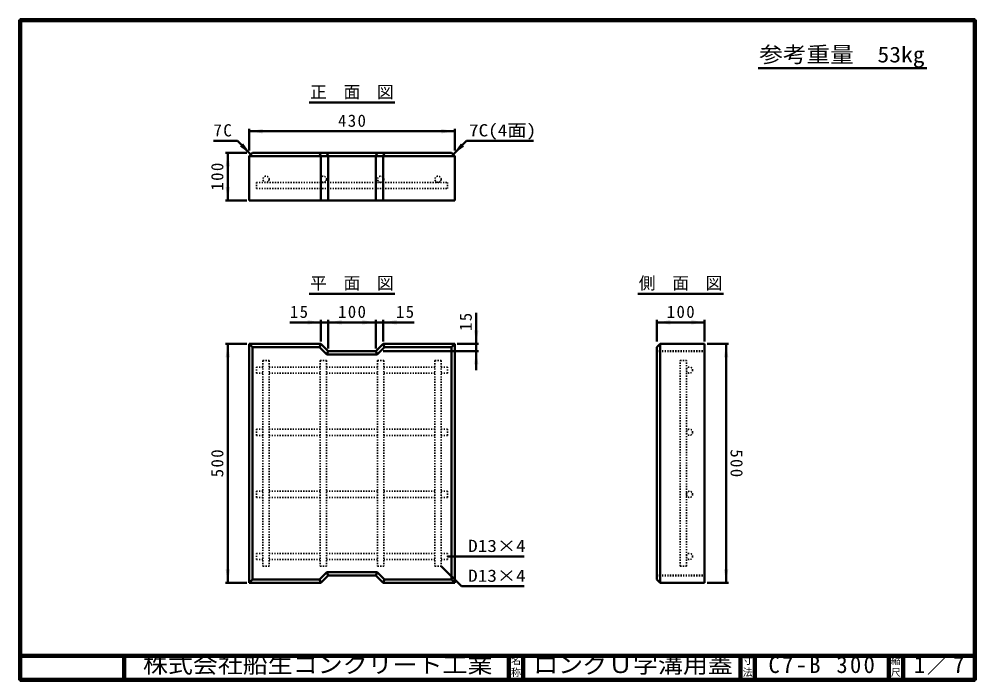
# Model space of a CAD drawing. Units: millimetres, scale not verified, with parts at other scales. Extents: x 100 to 4105, y 100 to 2870.
import ezdxf
from ezdxf.enums import TextEntityAlignment as Align

# ---------------------------------------------------------------- set-up
doc = ezdxf.new("R2010")
doc.units = ezdxf.units.MM
doc.header["$LTSCALE"] = 5
doc.linetypes.add('USER1', pattern=[2.2, 1, -1.2])
doc.layers.add('V-nasSTD', color=7, linetype='Continuous', lineweight=50)
doc.styles.add('ＭＳ ゴシック', font='')
doc.styles.get('ＭＳ ゴシック').set_extended_font_data('MS Gothic')

msp = doc.modelspace()

# ---------------------------------------------------------------- hatches: boundary and pattern name
at = {"layer": 'V-nasSTD'}
for points in [[(1119.749, 2410.13), (1063.499, 2400.755), (1119.749, 2391.38)], [(1867.249, 2391.38), (1923.499, 2400.755), (1867.249, 2410.13)], [(1037.353, 2350.159), (1070.499, 2303.755), (1024.095, 2336.901)], [(1949.645, 2350.159), (1916.499, 2303.755), (1962.903, 2336.901)], [(982.874, 2254.505), (973.499, 2310.755), (964.124, 2254.505)], [(964.124, 2167.005), (973.499, 2110.755), (982.874, 2167.005)], [(1307.249, 1610.13), (1363.499, 1600.755), (1307.249, 1591.38)], [(1449.749, 1610.13), (1393.499, 1600.755), (1449.749, 1591.38)], [(1537.249, 1591.38), (1593.499, 1600.755), (1537.249, 1610.13)], [(1679.749, 1610.13), (1623.499, 1600.755), (1679.749, 1591.38)], [(2825.749, 1610.13), (2769.499, 1600.755), (2825.749, 1591.38)], [(2913.249, 1591.38), (2969.499, 1600.755), (2913.249, 1610.13)], [(2004.124, 1567.005), (2013.499, 1510.755), (2022.874, 1567.005)], [(982.874, 1454.505), (973.499, 1510.755), (964.124, 1454.505)], [(3050.124, 1454.505), (3059.499, 1510.755), (3068.874, 1454.505)], [(2004.124, 1424.505), (2013.499, 1480.755), (2022.874, 1424.505)], [(964.124, 567.005), (973.499, 510.755), (982.874, 567.005)], [(3068.874, 567.005), (3059.499, 510.755), (3050.124, 567.005)]]:
    msp.add_hatch(color=256, dxfattribs=at).paths.add_polyline_path(points)

# ---------------------------------------------------------------- linework, layer by layer
at = {"layer": 'V-nasSTD', "lineweight": 100}
for p, q in [((105, 2865), (105, 105)), ((4100, 2865), (105, 2865)), ((4100, 105), (4100, 2865)), ((105, 205), (4100, 205)), ((540, 205), (540, 105)), ((2150, 205), (2150, 105)), ((2210, 205), (2210, 105)), ((3120, 205), (3120, 105)), ((3180, 205), (3180, 105)), ((3740, 205), (3740, 105)), ((3800, 205), (3800, 105)), ((105, 105), (4100, 105))]:
    msp.add_line(p, q, dxfattribs=at)
at = {"layer": 'V-nasSTD'}
for p, q in [((3194, 2664.753), (3900, 2664.753)), ((1313.999, 2520.755), (1672.999, 2520.755)), ((1063.499, 2410.755), (1063.499, 2320.755)), ((1923.499, 2410.755), (1923.499, 2320.755)), ((1923.499, 2400.755), (1063.499, 2400.755)), ((1013.931, 2360.324), (913.931, 2360.324)), ((1070.499, 2303.755), (1013.931, 2360.324)), ((1916.499, 2303.755), (1973.068, 2360.324)), ((1973.068, 2360.324), (2253.068, 2360.324)), ((1053.499, 2310.755), (963.499, 2310.755)), ((973.499, 2310.755), (973.499, 2110.755)), ((1077.499, 2310.755), (1063.499, 2296.755)), ((1063.499, 2296.755), (1063.499, 2110.755)), ((1923.499, 2296.755), (1063.499, 2296.755)), ((1909.499, 2310.755), (1077.499, 2310.755)), ((1363.499, 2296.755), (1357.7, 2310.755)), ((1363.499, 2110.755), (1363.499, 2296.755)), ((1393.499, 2296.755), (1387.7, 2310.755)), ((1393.499, 2110.755), (1393.499, 2296.755)), ((1593.499, 2296.755), (1599.298, 2310.755)), ((1593.499, 2110.755), (1593.499, 2296.755)), ((1623.499, 2296.755), (1629.298, 2310.755)), ((1623.499, 2110.755), (1623.499, 2296.755)), ((1909.499, 2310.755), (1923.499, 2296.755)), ((1923.499, 2110.755), (1923.499, 2296.755)), ((1053.499, 2110.755), (963.499, 2110.755)), ((1063.499, 2110.755), (1923.499, 2110.755)), ((1313.999, 1720.755), (1672.999, 1720.755)), ((2689.999, 1720.755), (3048.999, 1720.755)), ((1363.499, 1610.755), (1363.499, 1520.755)), ((1393.499, 1610.755), (1393.499, 1490.755)), ((1593.499, 1610.755), (1593.499, 1490.755)), ((1623.499, 1610.755), (1623.499, 1520.755)), ((2013.499, 1640.755), (2013.499, 1510.755)), ((2769.499, 1520.832), (2769.499, 1610.832)), ((2969.499, 1610.755), (2969.499, 1520.755)), ((1233.499, 1600.755), (1363.499, 1600.755)), ((1393.499, 1600.755), (1363.499, 1600.755)), ((1593.499, 1600.755), (1393.499, 1600.755)), ((1623.499, 1600.755), (1593.499, 1600.755)), ((1753.499, 1600.755), (1623.499, 1600.755)), ((2969.499, 1600.755), (2769.499, 1600.755)), ((1053.499, 1510.755), (963.499, 1510.755)), ((973.499, 1510.755), (973.499, 510.755)), ((1063.499, 1510.755), (1063.499, 510.755)), ((1063.499, 1510.755), (1363.499, 1510.755)), ((1063.499, 1510.755), (1077.499, 1496.755)), ((1077.499, 1496.755), (1357.7, 1496.755)), ((1077.499, 524.755), (1077.499, 1496.755)), ((1363.499, 1510.755), (1357.7, 1496.755)), ((1357.7, 1496.755), (1387.7, 1466.755)), ((1363.499, 1510.755), (1393.499, 1480.755)), ((1593.499, 1480.755), (1623.499, 1510.755)), ((1599.298, 1466.755), (1629.298, 1496.755)), ((1623.499, 1510.755), (1923.499, 1510.755)), ((1623.499, 1510.755), (1629.298, 1496.755)), ((1629.298, 1496.755), (1909.499, 1496.755)), ((1909.499, 1496.755), (1923.499, 1510.755)), ((1909.499, 1496.755), (1909.499, 524.755)), ((1923.499, 510.755), (1923.499, 1510.755)), ((2023.499, 1510.755), (1933.499, 1510.755)), ((2013.499, 1510.755), (2013.499, 1480.755)), ((2783.499, 1510.755), (2769.499, 1496.755)), ((2769.499, 1496.755), (2769.499, 524.755)), ((2969.499, 1510.755), (2783.499, 1510.755)), ((2783.499, 1510.755), (2783.499, 510.755)), ((2969.499, 510.755), (2969.499, 1510.755)), ((2979.499, 1510.755), (3069.499, 1510.755)), ((3059.499, 1510.755), (3059.499, 510.755)), ((1393.499, 1480.755), (1387.7, 1466.755)), ((1387.7, 1466.755), (1599.298, 1466.755)), ((1393.499, 1480.755), (1593.499, 1480.755)), ((1593.499, 1480.755), (1599.298, 1466.755)), ((2023.499, 1480.755), (1623.499, 1480.755)), ((2013.499, 1480.755), (2013.499, 1400.755)), ((2213.499, 620.755), (1893.499, 620.755)), ((1866.499, 580.755), (1951.352, 495.902)), ((1077.499, 524.755), (1063.499, 510.755)), ((1357.7, 524.755), (1077.499, 524.755)), ((1387.7, 554.755), (1357.7, 524.755)), ((1357.7, 524.755), (1363.499, 510.755)), ((1363.499, 510.755), (1393.499, 540.755)), ((1599.298, 554.755), (1387.7, 554.755)), ((1387.7, 554.755), (1393.499, 540.755)), ((1393.499, 540.755), (1593.499, 540.755)), ((1599.298, 554.755), (1593.499, 540.755)), ((1593.499, 540.755), (1623.499, 510.755)), ((1629.298, 524.755), (1599.298, 554.755)), ((1629.298, 524.755), (1623.499, 510.755)), ((1909.499, 524.755), (1629.298, 524.755)), ((1909.499, 524.755), (1923.499, 510.755)), ((2769.499, 524.755), (2783.499, 510.755)), ((1053.499, 510.755), (963.499, 510.755)), ((1063.499, 510.755), (1363.499, 510.755)), ((1623.499, 510.755), (1923.499, 510.755)), ((1951.352, 495.902), (2213.499, 495.902)), ((2783.499, 510.755), (2969.499, 510.755)), ((2979.499, 510.755), (3069.499, 510.755))]:
    msp.add_line(p, q, dxfattribs=at)
at = {"layer": 'V-nasSTD', "linetype": 'USER1', "lineweight": 35}
for p, q in [((1093.499, 2186.755), (1893.499, 2186.755)), ((1093.499, 2186.755), (1093.499, 2160.755)), ((1893.499, 2186.755), (1893.499, 2160.755)), ((1093.499, 2160.755), (1893.499, 2160.755)), ((1093.499, 1387.755), (1093.499, 1413.755)), ((1093.499, 1413.755), (1120.499, 1413.755)), ((1120.499, 1440.755), (1120.499, 580.755)), ((1120.499, 1440.755), (1146.499, 1440.755)), ((1146.499, 1440.755), (1146.499, 580.755)), ((1146.499, 1413.755), (1360.499, 1413.755)), ((1360.499, 1440.755), (1360.499, 580.755)), ((1360.499, 1440.755), (1386.499, 1440.755)), ((1386.499, 1440.755), (1386.499, 580.755)), ((1386.499, 1413.755), (1600.499, 1413.755)), ((1600.499, 1440.755), (1600.499, 580.755)), ((1600.499, 1440.755), (1626.499, 1440.755)), ((1626.499, 1440.755), (1626.499, 580.755)), ((1626.499, 1413.755), (1840.499, 1413.755)), ((1840.499, 1440.755), (1840.499, 580.755)), ((1840.499, 1440.755), (1866.499, 1440.755)), ((1866.499, 1440.755), (1866.499, 580.755)), ((1866.499, 1413.755), (1893.499, 1413.755)), ((1893.499, 1387.755), (1893.499, 1413.755)), ((2867.499, 580.755), (2867.499, 1440.755)), ((2867.499, 1440.755), (2893.499, 1440.755)), ((2893.499, 580.755), (2893.499, 1440.755)), ((1093.499, 1387.755), (1120.499, 1387.755)), ((1146.499, 1387.755), (1360.499, 1387.755)), ((1386.499, 1387.755), (1600.499, 1387.755)), ((1626.499, 1387.755), (1840.499, 1387.755)), ((1866.499, 1387.755), (1893.499, 1387.755)), ((1093.499, 1127.755), (1093.499, 1153.755)), ((1093.499, 1153.755), (1120.499, 1153.755)), ((1093.499, 1127.755), (1120.499, 1127.755)), ((1146.499, 1153.755), (1360.499, 1153.755)), ((1146.499, 1127.755), (1360.499, 1127.755)), ((1386.499, 1153.755), (1600.499, 1153.755)), ((1386.499, 1127.755), (1600.499, 1127.755)), ((1626.499, 1153.755), (1840.499, 1153.755)), ((1626.499, 1127.755), (1840.499, 1127.755)), ((1866.499, 1153.755), (1893.499, 1153.755)), ((1866.499, 1127.755), (1893.499, 1127.755)), ((1893.499, 1127.755), (1893.499, 1153.755)), ((1093.499, 867.755), (1093.499, 893.755)), ((1093.499, 893.755), (1120.499, 893.755)), ((1146.499, 893.755), (1360.499, 893.755)), ((1386.499, 893.755), (1600.499, 893.755)), ((1626.499, 893.755), (1840.499, 893.755)), ((1866.499, 893.755), (1893.499, 893.755)), ((1893.499, 867.755), (1893.499, 893.755)), ((1093.499, 867.755), (1120.499, 867.755)), ((1146.499, 867.755), (1360.499, 867.755)), ((1386.499, 867.755), (1600.499, 867.755)), ((1626.499, 867.755), (1840.499, 867.755)), ((1866.499, 867.755), (1893.499, 867.755)), ((1093.499, 607.755), (1093.499, 633.755)), ((1093.499, 633.755), (1120.499, 633.755)), ((1093.499, 607.755), (1120.499, 607.755)), ((1146.499, 633.755), (1360.499, 633.755)), ((1146.499, 607.755), (1360.499, 607.755)), ((1386.499, 633.755), (1600.499, 633.755)), ((1386.499, 607.755), (1600.499, 607.755)), ((1626.499, 633.755), (1840.499, 633.755)), ((1626.499, 607.755), (1840.499, 607.755)), ((1866.499, 633.755), (1893.499, 633.755)), ((1866.499, 607.755), (1893.499, 607.755)), ((1893.499, 607.755), (1893.499, 633.755)), ((1120.499, 580.755), (1146.499, 580.755)), ((1360.499, 580.755), (1386.499, 580.755)), ((1600.499, 580.755), (1626.499, 580.755)), ((1840.499, 580.755), (1866.499, 580.755)), ((2867.499, 580.755), (2893.499, 580.755))]:
    msp.add_line(p, q, dxfattribs=at)
at = {"layer": 'V-nasSTD', "linetype": 'USER1'}
for p, q in [((2769.499, 1480.755), (2969.499, 1480.755)), ((2769.499, 540.755), (2969.499, 540.755))]:
    msp.add_line(p, q, dxfattribs=at)
at = {"layer": 'V-nasSTD', "lineweight": 13}
msp.add_lwpolyline([(100, 100), (100, 2870), (4105, 2870), (4105, 100)], close=True, dxfattribs=at)
at = {"layer": 'V-nasSTD', "linetype": 'USER1', "lineweight": 35}
for centre in [(1133.499, 2199.755), (1373.499, 2199.755), (1613.499, 2199.755), (1853.499, 2199.755), (2906.499, 1400.755), (2906.499, 1140.755), (2906.499, 880.755), (2906.499, 620.755)]:
    msp.add_circle(centre, 13, dxfattribs=at)

# ---------------------------------------------------------------- texts
at = {"layer": 'V-nasSTD', "style": 'ＭＳ ゴシック'}
for s, height, width, p in [('参考重量\u300053kg', 65.98, 1.1, (3198, 2754.753)), ('7C(4面)', 51.32, 1.15, (1983.068, 2430.324)), ('D13×4', 51.32, 1.15, (1979.499, 690.755)), ('D13×4', 51.32, 1.15, (1979.499, 565.902)), ('株式会社船生コンクリート工業', 69.65, 1.1, (618.279, 202.55)), ('ロングＵ字溝用蓋', 69.65, 1.1, (2251.75, 202.5))]:
    msp.add_text(s, height=height, dxfattribs=dict(at, width=width)).set_placement(p, align=Align.TOP_LEFT)
for s, height, p in [('正\u3000面\u3000図', 51.32, (1317.999, 2590.755)), ('平\u3000面\u3000図', 51.32, (1317.999, 1790.755)), ('側\u3000面\u3000図', 51.32, (2693.999, 1790.755)), ('名', 30.79, (2158.982, 200.999)), ('寸', 30.79, (3128.982, 200.999)), ('縮', 30.79, (3748.982, 200.999)), ('称', 30.79, (2158.976, 151.01)), ('法', 30.79, (3128.976, 151.01)), ('尺', 30.79, (3748.976, 151.01))]:
    msp.add_text(s, height=height, dxfattribs=at).set_placement(p, align=Align.TOP_LEFT)
at = {"layer": 'V-nasSTD', "attachment_point": 1, "style": 'ＭＳ ゴシック'}
for s, insert, char_height in [('\\T1.17;430', (1434.999, 2470.755), 51.32), ('\\T1.17;7C', (913.931, 2430.324), 51.32), ('\\T1.17;15', (1233.499, 1670.755), 51.32), ('\\T1.17;100', (1434.999, 1670.755), 51.32), ('\\T1.17;15', (1677.499, 1670.755), 51.32), ('\\T1.17;100', (2810.999, 1670.755), 51.32), ('\\T1.2;C7-B\\~300', (3236.75, 202.5), 69.65), ('\\T1.15;1／7', (3845.521, 202.582), 69.65)]:
    msp.add_mtext(s, dxfattribs=dict(at, insert=insert, char_height=char_height))
at = {"layer": 'V-nasSTD', "char_height": 51.32, "attachment_point": 1, "style": 'ＭＳ ゴシック'}
for s, insert, rotation in [('\\T1.17;100', (903.499, 2152.255), 90), ('\\T1.17;15', (1943.499, 1564.755), 90), ('\\T1.17;500', (903.499, 952.255), 90), ('\\T1.17;500', (3129.499, 1069.255), 270)]:
    msp.add_mtext(s, dxfattribs=dict(at, insert=insert, rotation=rotation))

doc.saveas('drawing.dxf')
